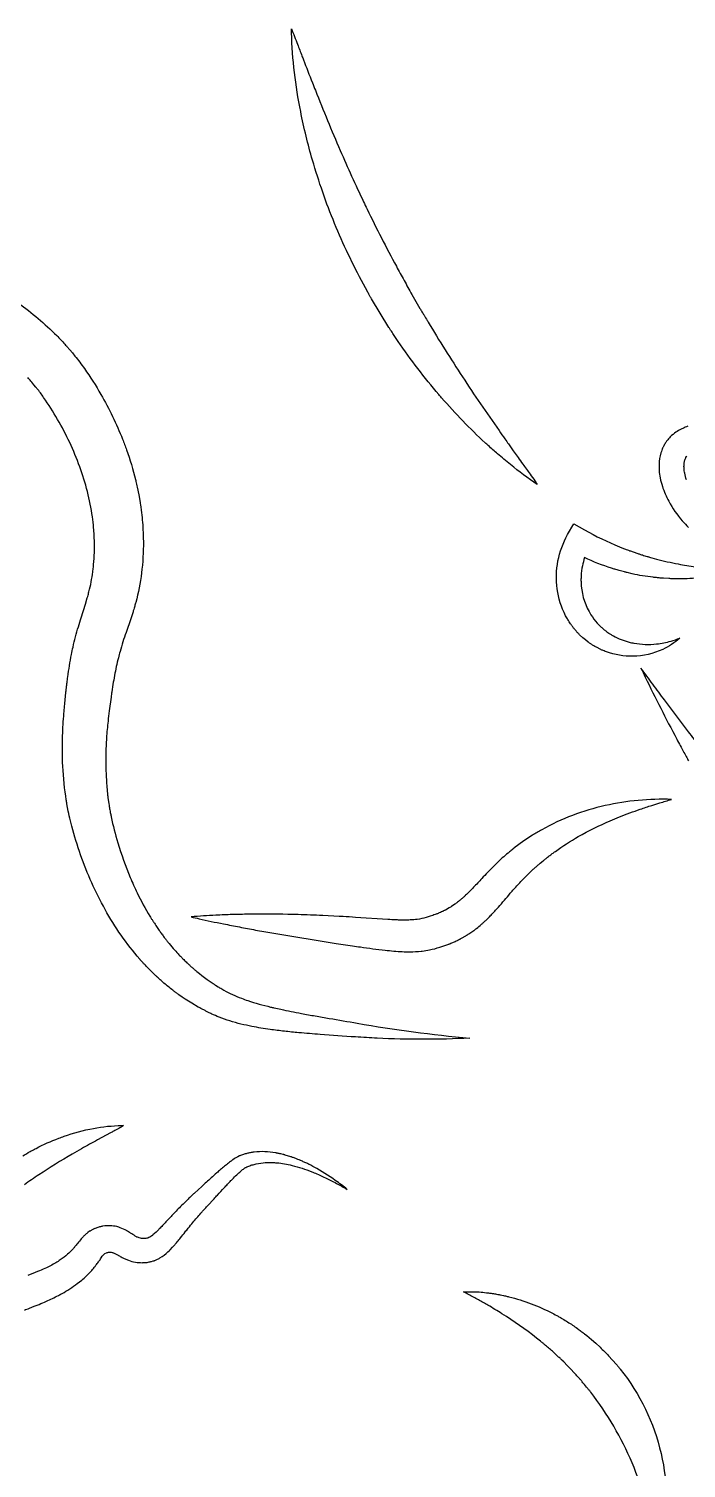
# Model space of a CAD drawing. Header units: millimetres. Extents: x 4236 to 5436, y 1579 to 2339.
# Drawn here: x 4890.6 to 4934.1, y 1707 to 1802.2 of the extents above; entities that cross this region are included whole.
import ezdxf

# ---------------------------------------------------------------- set-up
doc = ezdxf.new("R2010")
doc.units = ezdxf.units.MM
doc.layers.add('Default', color=70, linetype='Continuous')

msp = doc.modelspace()

# ---------------------------------------------------------------- linework, layer by layer
at = {"layer": 'Default'}
for points in [[(4913.07, 1784.703, -0.001087), (4913.003, 1784.824), (4912.737, 1785.311, -0.025772), (4910.834, 1789.318, -0.027222), (4909.373, 1793.5, -0.020697), (4908.589, 1796.722, -0.042113), (4907.984, 1801.922, -0.002511), (4907.978, 1802.198, -0.003519), (4908.182, 1801.685, -0.001829), (4908.381, 1801.174, 0.000702), (4908.674, 1800.408, 0.000813), (4908.773, 1800.154, 0.001652), (4909.362, 1798.634, 0.000396), (4909.56, 1798.131, 0.003407), (4910.367, 1796.132, 0.00494), (4911.204, 1794.157, 0.008507), (4912.749, 1790.755, 0.001427), (4912.98, 1790.275, 0.010996), (4914.919, 1786.489, 0.00331), (4915.171, 1786.021, 0.001968), (4915.428, 1785.556, 0.001251), (4915.948, 1784.628), (4916.481, 1783.708, 0.006101), (4916.614, 1783.477, 0.002699), (4916.751, 1783.249, -0.002759), (4916.957, 1782.907, -0.002477), (4917.024, 1782.793, 0.009991), (4919.293, 1779.177, 0.005443), (4920.484, 1777.393, 0.003761), (4921.712, 1775.622, 0.001031), (4922.101, 1775.068, 0.002518), (4922.337, 1774.737), (4922.651, 1774.294), (4922.969, 1773.852, 0.001433), (4923.286, 1773.408, -0.001126), (4923.765, 1772.741, -0.002634), (4924.082, 1772.291, -0.001716), (4924.239, 1772.064, -0.022851), (4922.467, 1773.377, -0.010287), (4921.619, 1774.083, -0.005341), (4921, 1774.632, -0.001383), (4920.796, 1774.818, -0.02753), (4917.914, 1777.794, -0.001595), (4917.733, 1778.003, -0.027294), (4915.042, 1781.522), (4914.732, 1781.981, -0.004748), (4914.54, 1782.27, -0.003897), (4914.428, 1782.445), (4913.837, 1783.384), (4913.275, 1784.341, -0.004878), (4913.171, 1784.521, -0.00316)], [(4919.079, 1741.967, 0.003875), (4919.131, 1741.996, -0.001267), (4919.235, 1742.054), (4919.511, 1742.209, 0.017823), (4919.58, 1742.248, 0.007967), (4919.63, 1742.281, 0.003839), (4919.679, 1742.314, -0.00131), (4919.728, 1742.347, -0.005949), (4919.778, 1742.38), (4920.04, 1742.558, 0.007496), (4920.226, 1742.702, 0.003013), (4920.529, 1742.948, -0.001001), (4920.585, 1742.999, -0.000315), (4920.755, 1743.154, 0.002373), (4920.839, 1743.231, 0.007491), (4920.975, 1743.362, 0.005706), (4921.182, 1743.574, 0.01017), (4921.666, 1744.103, 0.004694), (4922.459, 1745.025, -0.002004), (4922.63, 1745.221, -0.008056), (4923.148, 1745.792, -0.016338), (4923.863, 1746.509, -0.004053), (4923.909, 1746.553, -0.006855), (4924.05, 1746.679, 0.00157), (4924.193, 1746.804, 0.002144), (4924.264, 1746.867, 0.001101), (4924.335, 1746.93, -0.00277), (4924.383, 1746.972, -0.005396), (4924.431, 1747.013), (4924.63, 1747.172, 0.001319), (4924.679, 1747.212, 0.00122), (4924.827, 1747.333, -0.002827), (4924.926, 1747.414, -0.005549), (4925.026, 1747.493, -0.000544), (4925.128, 1747.57, -0.001617), (4925.23, 1747.646, -0.003226), (4925.334, 1747.722, -0.004834), (4925.438, 1747.796, -0.025931), (4926.955, 1748.771, -0.028385), (4929.065, 1749.818, -0.007127), (4929.677, 1750.072, -0.011436), (4931.055, 1750.583, -0.00635), (4931.824, 1750.835, -0.002164), (4932.342, 1750.995, -0.000182), (4933.126, 1751.232, 0.063732), (4928.741, 1750.824, 0.072983), (4924.535, 1749.225, 0.013464), (4923.92, 1748.86, 0.025142), (4922.63, 1747.948, 0.00614), (4922.405, 1747.767, 0.017431), (4921.652, 1747.1, 0.011796), (4920.952, 1746.4, 0.00332), (4920.573, 1746, -0.003002), (4920.028, 1745.419, -0.005417), (4919.763, 1745.145, -0.008528), (4919.499, 1744.888, -0.006338), (4919.366, 1744.768, -0.000846), (4919.234, 1744.651, 0.00317), (4919.101, 1744.537, 0.00174), (4918.966, 1744.432, -0.002762), (4918.875, 1744.363, -0.005757), (4918.784, 1744.295), (4918.563, 1744.148, -0.002084), (4918.505, 1744.108, -0.024581), (4918.409, 1744.051), (4918.164, 1743.916, -0.003645), (4918.103, 1743.882, -0.021193), (4917.988, 1743.828, 0.003577), (4917.911, 1743.793, -0.00171), (4917.756, 1743.723, -0.004934), (4917.678, 1743.688, -0.007662), (4917.598, 1743.655, 0.000469), (4917.489, 1743.617, 0.001451), (4917.324, 1743.558, 0.002793), (4917.161, 1743.499, -0.012904), (4916.886, 1743.417, -0.032478), (4916.298, 1743.297, -0.006998), (4916.19, 1743.283, -0.011563), (4915.967, 1743.264, -0.010085), (4915.677, 1743.251, -0.005937), (4915.376, 1743.248, -0.002118), (4915.126, 1743.253, -0.003064), (4914.999, 1743.256, -0.004909), (4914.871, 1743.262, -0.004932), (4914.351, 1743.288), (4912.212, 1743.428, 0.000859), (4911.401, 1743.48, 0.001739), (4911.131, 1743.495), (4910.046, 1743.55, 0.004145), (4908.418, 1743.609, 0.008501), (4905.7, 1743.641, 0.003363), (4904.611, 1743.627, 0.004858), (4903.522, 1743.595, 0.00229), (4902.977, 1743.572, 0.004896), (4902.16, 1743.526, 0.006516), (4901.342, 1743.462, 0.003596), (4901.875, 1743.338, 0.003846), (4902.675, 1743.164, 0.002076), (4903.475, 1743.001, 0.002745), (4904.542, 1742.793, 0.001269), (4905.609, 1742.594, 0.001783), (4906.676, 1742.405, 0.003647), (4909.877, 1741.874), (4910.944, 1741.707), (4912.014, 1741.549, 0.001265), (4912.55, 1741.47, 0.003285), (4913.359, 1741.359, 0.005252), (4914.18, 1741.259, 0.015129), (4915.314, 1741.163, 0.014241), (4915.841, 1741.153, 0.024114), (4916.551, 1741.192, 0.003752), (4916.632, 1741.201, 0.020215), (4917.111, 1741.279, 0.023628), (4917.798, 1741.454), (4918.38, 1741.657, 0.004603), (4918.452, 1741.686, 0.006402), (4918.596, 1741.747, 0.003274), (4918.811, 1741.843, -0.002572), (4918.955, 1741.907, 0.018071), (4919.026, 1741.94, 0.008281)]]:
    msp.add_lwpolyline(points, format="xyb", close=True, dxfattribs=at)
for points in [[(4889.904, 1784.063, -0.043654), (4892.451, 1781.907, -0.011142), (4892.983, 1781.343, -0.008859), (4893.092, 1781.224, -0.002948), (4893.155, 1781.15, -0.00104), (4893.239, 1781.052, 0.00211), (4893.324, 1780.954), (4893.492, 1780.757), (4893.653, 1780.555, -0.016979), (4894.281, 1779.728, -0.023237), (4895.374, 1778.015, -0.035582), (4896.805, 1775.056, -0.00894), (4897.073, 1774.342, -0.024654), (4897.66, 1772.385, 0.00215), (4897.69, 1772.26, -0.001768), (4897.735, 1772.073, -0.006748), (4897.776, 1771.885), (4897.88, 1771.381), (4897.967, 1770.872, -0.008002), (4897.992, 1770.713, -0.002452), (4898.005, 1770.617, 0.000924), (4898.031, 1770.425, 0.001344), (4898.039, 1770.361, -0.017305), (4898.158, 1769.071, -0.012499), (4898.182, 1768.291, -0.03111), (4898.061, 1766.209, -0.034326), (4897.681, 1764.263, -0.002517), (4897.646, 1764.137, -0.005117), (4897.611, 1764.011, -0.002799), (4897.574, 1763.887, 0.000673), (4897.518, 1763.702, 0.001039), (4897.499, 1763.64), (4897.343, 1763.163), (4897.035, 1762.273, 0.014526), (4896.64, 1761.015, 0.005904), (4896.529, 1760.597, 0.014518), (4896.274, 1759.425, 0.005187), (4896.168, 1758.828, 0.003159), (4896.151, 1758.718, 0.001179), (4896.127, 1758.553, -0.001908), (4896.11, 1758.442, -0.001331), (4896.094, 1758.332, 0.000796), (4896.07, 1758.167, 0.002095), (4896.046, 1757.998), (4895.924, 1757.083, 0.004235), (4895.844, 1756.408, 0.009938), (4895.743, 1755.296, 0.040491), (4895.767, 1752.009, 0.002839), (4895.788, 1751.792, -0.002244), (4895.8, 1751.684, 0.001256), (4895.817, 1751.522, 0.005883), (4895.837, 1751.36), (4895.897, 1750.929, 0.006737), (4895.949, 1750.614, 0.00542), (4896.009, 1750.294, 0.002884), (4896.054, 1750.079, 0.02019), (4896.493, 1748.364, 0.026065), (4897.316, 1746.063, 0.013629), (4897.772, 1745.053, 0.025716), (4898.619, 1743.503, 0.001283), (4898.705, 1743.362, 0.006605), (4898.807, 1743.199, 0.004343), (4898.853, 1743.131, -0.001479), (4898.913, 1743.039, 0.000759), (4899.003, 1742.9, 0.002243), (4899.094, 1742.763, 0.000662), (4899.283, 1742.493, 0.004488), (4899.443, 1742.271, 0.008187), (4899.609, 1742.053, 0.001029), (4899.675, 1741.965, 0.008118), (4899.81, 1741.793, 0.006473), (4899.88, 1741.709), (4900.16, 1741.372, 0.003434), (4900.49, 1741.008, 0.008678), (4900.678, 1740.81, 0.00524), (4900.755, 1740.734, 0.011566), (4900.948, 1740.54, 0.004177), (4901.066, 1740.428, 0.002159), (4901.226, 1740.28, -0.001562), (4901.387, 1740.132, 0.005287), (4901.469, 1740.06, 0.002423), (4901.552, 1739.99, -0.002106), (4901.719, 1739.85), (4901.886, 1739.709), (4902.059, 1739.577), (4902.406, 1739.314), (4902.79, 1739.054, -0.001587), (4902.857, 1739.007, 0.005888), (4902.948, 1738.947), (4903.135, 1738.835, -0.002121), (4903.229, 1738.779, 0.001073), (4903.369, 1738.694, 0.005107), (4903.51, 1738.612, 0.020588), (4904.077, 1738.324, 0.016445), (4904.674, 1738.076, 0.009031), (4905.087, 1737.927, 0.013497), (4905.833, 1737.698, 0.009534), (4906.602, 1737.499, 0.002024), (4906.824, 1737.447, 0.003528), (4907.274, 1737.348, 0.003506), (4907.954, 1737.21, 0.001257), (4908.638, 1737.076, 0.002427), (4909.558, 1736.909, 0.001328), (4910.481, 1736.748, -0.000602), (4912.334, 1736.431, 0.020092), (4919.775, 1735.444, -0.025278), (4913.642, 1735.438, -0.005205), (4912.226, 1735.52, -0.00338), (4909.876, 1735.684, -0.002768), (4908.461, 1735.801, -0.003695), (4907.514, 1735.897, -0.007314), (4906.562, 1736.015, -0.013771), (4905.363, 1736.215, -0.010421), (4904.638, 1736.374, -0.035107), (4903.188, 1736.834, -0.013079), (4902.712, 1737.038, -0.004249), (4902.598, 1737.093, -0.002238), (4902.486, 1737.149, 0.000493), (4902.317, 1737.234, 0.000807), (4902.261, 1737.262), (4902.036, 1737.376, -0.008441), (4901.925, 1737.436, 0.001144), (4901.816, 1737.499), (4901.378, 1737.75), (4900.954, 1738.022), (4900.743, 1738.16), (4900.538, 1738.307, 0.001747), (4900.436, 1738.381, -0.00249), (4900.282, 1738.492, -0.00761), (4900.131, 1738.605, -0.000454), (4899.836, 1738.842, -0.007267), (4899.545, 1739.083, -0.00834), (4899.356, 1739.25, -0.010601), (4899.122, 1739.46, -0.003888), (4898.984, 1739.589, -0.002133), (4898.804, 1739.764, 0.001197), (4898.623, 1739.94, -0.003308), (4898.492, 1740.076, -0.000871), (4898.363, 1740.212, 0.000322), (4898.276, 1740.304, -0.008584), (4898.147, 1740.441, -0.003646), (4898.063, 1740.534, -0.001967), (4897.981, 1740.629, -0.000563), (4897.94, 1740.676, -0.030434), (4896.707, 1742.253, -0.025563), (4895.654, 1743.945, -0.042868), (4894.03, 1747.56, -0.019975), (4893.448, 1749.46, -0.00438), (4893.356, 1749.825, -0.01013), (4893.218, 1750.449), (4893.125, 1750.946, -0.004427), (4893.103, 1751.07, -0.00227), (4893.084, 1751.195, 0.000591), (4893.055, 1751.382, 0.000862), (4893.045, 1751.444, -0.027566), (4892.841, 1753.698, -0.017871), (4892.84, 1755.444, -0.006447), (4892.874, 1756.184, -0.005207), (4892.926, 1756.918, -0.002745), (4892.967, 1757.402, -0.004092), (4893.061, 1758.355, -0.002579), (4893.074, 1758.474, -0.001301), (4893.088, 1758.596, 0.000856), (4893.118, 1758.842, 0.001638), (4893.133, 1758.964, -0.001222), (4893.155, 1759.148, -0.00465), (4893.179, 1759.333, -0.013758), (4893.428, 1760.814, -0.005732), (4893.532, 1761.309, -0.015391), (4893.882, 1762.655, -0.00559), (4894.062, 1763.245), (4894.344, 1764.139), (4894.47, 1764.559, -0.002873), (4894.499, 1764.661, 0.001503), (4894.542, 1764.814, 0.006232), (4894.582, 1764.965, 0.030526), (4894.837, 1766.272, 0.006313), (4894.875, 1766.581, 0.027105), (4894.946, 1768.145, 0.00164), (4894.945, 1768.25, 0.018729), (4894.891, 1769.193, 0.011515), (4894.807, 1769.926, 0.028443), (4894.478, 1771.592, 0.024433), (4893.972, 1773.229, 0.044299), (4892.509, 1776.365, 0.022313), (4891.584, 1777.822, 0.015735), (4891.144, 1778.41, 0.001966), (4891.078, 1778.493), (4890.947, 1778.658), (4890.81, 1778.819, -0.002984), (4890.741, 1778.899, 0.003244), (4890.638, 1779.02, 0.008729), (4890.532, 1779.138, 0.035857)], [(4934.212, 1775.909, 0.020001), (4933.862, 1775.767, 0.007996), (4933.759, 1775.718, 0.032526), (4933.417, 1775.519, 0.050993), (4933.041, 1775.207, 0.03954), (4932.823, 1774.954, 0.015854), (4932.71, 1774.79, 0.01998), (4932.584, 1774.563, -0.003404), (4932.557, 1774.505, 0.002389), (4932.512, 1774.403, 0.008735), (4932.483, 1774.33, 0.01688), (4932.423, 1774.152, 0.063657), (4932.297, 1773.382, 0.027622), (4932.304, 1772.984, 0.029858), (4932.37, 1772.495, 0.029121), (4932.516, 1771.932, 0.045031), (4932.937, 1770.951, 0.055819), (4933.837, 1769.646, 0.020944), (4934.246, 1769.213, 0.039684)], [(4934.112, 1772.372, -0.034999), (4933.993, 1772.811, -0.031861), (4933.953, 1773.105, -0.035936), (4933.953, 1773.378, -0.033171), (4933.979, 1773.572, -0.040268), (4934.042, 1773.778, 0.017066), (4934.078, 1773.853, -0.001546), (4934.142, 1773.957, -0.033017)], [(4934.682, 1765.862, -0.026344), (4933.295, 1765.823, 0.001694), (4933.208, 1765.826, -0.001257), (4933.077, 1765.829, -0.004815), (4932.947, 1765.834), (4932.599, 1765.854, -0.008182), (4932.381, 1765.871, -0.002495), (4932.251, 1765.884, 0.001048), (4931.99, 1765.911, 0.001419), (4931.903, 1765.919, -0.022637), (4930.52, 1766.153), (4930.178, 1766.232, -0.003355), (4930.092, 1766.253, -0.001772), (4930.007, 1766.276, 0.000508), (4929.838, 1766.322, -0.001038), (4929.667, 1766.367, -0.007015), (4929.371, 1766.451, -0.008515), (4929.161, 1766.518, -0.03174), (4927.374, 1767.222, 0.027453), (4927.226, 1766.682), (4927.191, 1766.517), (4927.171, 1766.35), (4927.15, 1766.183, 0.021628), (4927.144, 1766.11, 0.004237), (4927.142, 1766.015, 0.020158), (4927.133, 1765.72, 0.015724), (4927.146, 1765.426, 0.003666), (4927.153, 1765.342, 0.11778), (4927.794, 1763.438, 0.042684), (4928.204, 1762.897), (4928.259, 1762.831), (4928.32, 1762.772), (4928.442, 1762.653, 0.022322), (4928.504, 1762.593, 0.010521), (4928.552, 1762.55, 0.00481), (4928.602, 1762.51, -0.001519), (4928.652, 1762.469, -0.005919), (4928.702, 1762.428, -0.002677), (4928.768, 1762.372), (4928.839, 1762.323), (4928.981, 1762.222, 0.009516), (4929.036, 1762.186, 0.006153), (4929.129, 1762.13, -0.002159), (4929.224, 1762.074, -0.004606), (4929.28, 1762.04, 0.063507), (4930.32, 1761.633, 0.016209), (4930.632, 1761.564, 0.073388), (4932.131, 1761.511, 0.043061), (4933.09, 1761.701, 0.023577), (4933.663, 1761.896, -0.076685), (4932.544, 1761.154, -0.10484), (4930.567, 1760.702, -0.090678), (4928.817, 1760.989, 0.001246), (4928.66, 1761.053, -0.003359), (4928.554, 1761.096, -0.00539), (4928.476, 1761.129, -0.007688), (4928.398, 1761.165), (4928.194, 1761.268), (4928.043, 1761.349, 0.001434), (4927.945, 1761.41, -0.00075), (4927.848, 1761.471, -0.004698), (4927.775, 1761.517, -0.008433), (4927.704, 1761.566, -0.017063), (4927.612, 1761.635), (4927.428, 1761.776), (4927.337, 1761.847), (4927.252, 1761.925), (4927.039, 1762.122, -0.008445), (4926.919, 1762.247, 0.001438), (4926.804, 1762.378, -0.003831), (4926.728, 1762.466, -0.006177), (4926.672, 1762.533, -0.00884), (4926.619, 1762.601, 0.002083), (4926.551, 1762.695, -0.003051), (4926.448, 1762.837, -0.007366), (4926.35, 1762.981, -0.001441), (4926.261, 1763.13, -0.00242), (4926.202, 1763.231, -0.005666), (4926.116, 1763.383, -0.085913), (4925.56, 1765.149, -0.16384), (4926.251, 1768.743), (4926.657, 1769.462), (4927.365, 1769.06, 0.032938), (4929.675, 1767.941, 0.002024), (4929.899, 1767.852, 0.003545), (4930.125, 1767.766, 0.003262), (4930.276, 1767.71, -0.001634), (4930.352, 1767.682, 0.000999), (4930.465, 1767.64, 0.002677), (4930.579, 1767.599), (4930.886, 1767.498, 0.009268), (4931.078, 1767.433, 0.003137), (4931.193, 1767.396, 0.001213), (4931.348, 1767.349, -0.00202), (4931.503, 1767.301, 0.008834), (4931.6, 1767.272, 0.003056), (4931.659, 1767.256, 0.002641), (4931.816, 1767.214), (4932.129, 1767.125, 0.014146), (4933.564, 1766.802, 0.013969), (4934.704, 1766.613, 0.011907)], [(4935.027, 1754.669, 0.000534), (4934.238, 1755.711), (4932.667, 1757.807, -0.002405), (4931.882, 1758.858, 0.000871), (4931.1, 1759.912, 0.001598), (4931.384, 1759.32, 0.009955), (4933.47, 1755.222, 0.002729), (4933.701, 1754.787, 0.001351), (4934.093, 1754.065, 0.001527), (4934.25, 1753.776, 0.00139)], [(4890.203, 1727.654, -0.003061), (4890.696, 1727.939, -0.008095), (4890.973, 1728.092, -0.004887), (4891.085, 1728.15, -0.028423), (4892.581, 1728.823, -0.007263), (4892.936, 1728.953, -0.036998), (4894.878, 1729.476, -0.045895), (4896.752, 1729.658, -0.003418), (4896.878, 1729.657, -0.005299), (4896.55, 1729.471, -0.002942), (4896.223, 1729.292, -0.000869), (4896.006, 1729.175), (4895.148, 1728.709, 0.003356), (4894.098, 1728.126, 0.003174), (4893.478, 1727.771, 0.013416), (4891.276, 1726.406, 0.007937), (4890.31, 1725.745)], [(4890.308, 1717.456, 0.009727), (4890.652, 1717.581), (4890.967, 1717.706), (4891.284, 1717.834, 0.007245), (4891.765, 1718.041, 0.016196), (4892.564, 1718.427, 0.00654), (4892.801, 1718.555, 0.032855), (4893.814, 1719.205), (4894.114, 1719.443, 0.005169), (4894.403, 1719.701, 0.012477), (4894.708, 1720.016, 0.017151), (4894.927, 1720.273, 0.007977), (4895.045, 1720.422, 0.007597), (4895.207, 1720.64, 0.001602), (4895.351, 1720.841), (4895.396, 1720.904, -0.207113), (4895.75, 1721.253, 0.003826), (4895.821, 1721.275, 0.028315), (4895.913, 1721.292, 0.022201), (4895.975, 1721.296, -0.039779), (4896.123, 1721.275, -0.02319), (4896.194, 1721.251, -0.017598), (4896.291, 1721.208, -0.008918), (4896.376, 1721.164, -0.00665), (4896.472, 1721.112, -0.000726), (4896.542, 1721.073, 0.001694), (4896.656, 1721.008, 0.005804), (4896.782, 1720.94, 0.012731), (4896.968, 1720.847, 0.017794), (4897.203, 1720.749, 0.092368), (4898.119, 1720.592, 0.000724), (4898.178, 1720.594, 0.001796), (4898.236, 1720.597, 0.003399), (4898.295, 1720.6, 0.004981), (4898.354, 1720.604, 0.007697), (4898.636, 1720.65, 0.007689), (4898.711, 1720.67), (4898.831, 1720.705, -0.004036), (4898.891, 1720.723, 0.011377), (4898.949, 1720.743), (4899.064, 1720.793, 0.025828), (4899.282, 1720.903, 0.061268), (4899.811, 1721.3), (4899.886, 1721.369), (4899.953, 1721.438), (4900.114, 1721.609, 0.00015), (4900.204, 1721.71, 0.003199), (4900.263, 1721.778, 0.005812), (4900.319, 1721.844, 0.001727), (4900.429, 1721.977, 0.002601), (4900.641, 1722.239, 0.000736), (4900.948, 1722.625, -0.002073), (4901.152, 1722.878, -0.003252), (4901.46, 1723.251, -0.007435), (4901.985, 1723.862, -0.002792), (4902.145, 1724.042, -0.000424), (4902.307, 1724.221, 0.001518), (4902.415, 1724.341), (4902.861, 1724.824, -0.000454), (4903.084, 1725.066, -0.001653), (4903.531, 1725.545, -0.001395), (4903.754, 1725.782, -0.001435), (4903.978, 1726.016, -0.002571), (4904.147, 1726.189, -0.008926), (4904.427, 1726.466, -0.011911), (4904.693, 1726.705, -0.02188), (4904.906, 1726.86, -0.015454), (4904.967, 1726.891, -0.011426), (4905.096, 1726.951, -0.017367), (4905.229, 1727.006, -0.013575), (4905.366, 1727.053, -0.0097), (4905.506, 1727.093, -0.005958), (4905.648, 1727.13, -0.071821), (4906.856, 1727.212, -0.006402), (4907.012, 1727.199, -0.035695), (4908.022, 1727.023, -0.034313), (4909.325, 1726.601, -0.003475), (4909.477, 1726.541, -0.014994), (4910.222, 1726.21, -0.010557), (4910.953, 1725.839, -0.006227), (4911.674, 1725.441, 0.01361), (4910.88, 1726.034, 0.027415), (4909.473, 1726.917, -0.002986), (4909.325, 1726.996, 0.002351), (4909.177, 1727.075, 0.003353), (4909.103, 1727.113, 0.007927), (4908.99, 1727.169, 0.011158), (4908.874, 1727.22, 0.001468), (4908.644, 1727.324, 0.002288), (4908.567, 1727.358, 0.007503), (4908.411, 1727.424, 0.011361), (4908.213, 1727.498, -0.000795), (4908.094, 1727.543, 0.00273), (4908.014, 1727.573, 0.005167), (4907.934, 1727.601), (4907.565, 1727.712, 0.002745), (4907.503, 1727.731, 0.008918), (4907.441, 1727.748), (4907.273, 1727.785, -0.004573), (4907.209, 1727.799, -0.001208), (4907.104, 1727.823, 0.00778), (4906.998, 1727.845, 0.011534), (4906.933, 1727.855, 0.072273), (4905.518, 1727.905, 0.003071), (4905.428, 1727.892, 0.011318), (4905.202, 1727.852, 0.016252), (4904.978, 1727.8, 0.016469), (4904.744, 1727.729, 0.002097), (4904.613, 1727.68, 0.013458), (4904.535, 1727.649), (4904.431, 1727.601, 0.03187), (4904.098, 1727.395, 0.007308), (4903.952, 1727.289, 0.010206), (4903.678, 1727.074, 0.002227), (4903.546, 1726.966, 0.005096), (4903.288, 1726.747, 0.002974), (4903.036, 1726.527, 0.001806), (4902.664, 1726.194, 0.001295), (4902.052, 1725.639), (4901.565, 1725.194, -0.000743), (4901.504, 1725.136, -0.000311), (4901.319, 1724.964, 0.002348), (4901.196, 1724.849, 0.004425), (4901.075, 1724.732, 0.004565), (4900.716, 1724.377, 0.005646), (4900.131, 1723.774, 0.000971), (4900.016, 1723.652, 0.001151), (4899.677, 1723.288, -0.001647), (4899.455, 1723.051, -0.003644), (4899.236, 1722.822, -0.006271), (4899.155, 1722.74, -0.000632), (4899.075, 1722.662, 0.003716), (4899.022, 1722.609), (4898.819, 1722.43, -0.018005), (4898.734, 1722.364, -0.031976), (4898.611, 1722.285, -0.044843), (4898.47, 1722.222, -0.049321), (4898.202, 1722.18, 0.00625), (4898.131, 1722.183, -0.015434), (4898.064, 1722.191, -0.046399), (4897.909, 1722.227, -0.02951), (4897.793, 1722.273, -0.01459), (4897.725, 1722.308, -0.01002), (4897.65, 1722.35, -0.006148), (4897.568, 1722.401, -0.003215), (4897.477, 1722.459, -0.001118), (4897.341, 1722.548, 0.002554), (4897.266, 1722.596, 0.008189), (4897.14, 1722.673, 0.01463), (4896.975, 1722.765, 0.045529), (4896.549, 1722.939, 0.016668), (4896.421, 1722.974, 0.047799), (4895.988, 1723.033, 0.054442), (4895.506, 1723.002, 0.014794), (4895.444, 1722.991, 0.005167), (4895.234, 1722.942, 0.018925), (4895.115, 1722.905, 0.001352), (4895.002, 1722.862, -0.003604), (4894.938, 1722.836, 0.011212), (4894.875, 1722.808), (4894.75, 1722.74, 0.003485), (4894.688, 1722.705, 0.009365), (4894.628, 1722.668), (4894.516, 1722.587, -0.002544), (4894.461, 1722.545, 0.009992), (4894.409, 1722.503), (4894.281, 1722.386, 0.008593), (4894.226, 1722.332), (4894.15, 1722.25), (4894.076, 1722.169), (4894.013, 1722.093), (4893.95, 1722.018), (4893.896, 1721.95, -0.001184), (4893.79, 1721.819, -0.002969), (4893.693, 1721.698, -0.004336), (4893.623, 1721.614, -0.011095), (4893.506, 1721.483, -0.027456), (4893.17, 1721.151, -0.031854), (4892.685, 1720.776, -0.012955), (4892.386, 1720.587, -0.025657), (4891.673, 1720.213, -0.011755), (4891.189, 1720, -0.01103), (4890.541, 1719.752)], [(4931.559, 1704.39, 0.026569), (4930.642, 1707.038, 0.064624), (4927.989, 1711.753), (4927.784, 1712.02, 0.001527), (4927.733, 1712.086, 0.009943), (4927.614, 1712.234, 0.005048), (4927.573, 1712.282, -0.000735), (4927.303, 1712.605, -0.002291), (4927.142, 1712.8, 0.012824), (4927.089, 1712.866, 0.007966), (4927.005, 1712.96, 0.000612), (4926.919, 1713.052, -0.00482), (4926.692, 1713.301), (4926.465, 1713.552), (4926.226, 1713.791), (4925.988, 1714.031), (4925.869, 1714.153, 0.00458), (4925.807, 1714.211, -0.000872), (4925.745, 1714.268, -0.003983), (4925.557, 1714.44, -0.000934), (4925.371, 1714.615, 0.00117), (4925.247, 1714.731, -0.001307), (4924.987, 1714.953, -0.002129), (4924.728, 1715.177, 0.011424), (4924.664, 1715.234, 0.006721), (4924.597, 1715.288, 0.001967), (4924.53, 1715.341, -0.002786), (4924.463, 1715.394), (4924.194, 1715.61, 0.026814), (4921.902, 1717.218, 0.010778), (4920.979, 1717.774, 0.004763), (4920.344, 1718.131, 0.00253), (4919.693, 1718.485, 0.000769), (4919.362, 1718.663, -0.030935), (4920.402, 1718.653, -0.012608), (4920.873, 1718.608, -0.013285), (4921.155, 1718.573, -0.003814), (4921.249, 1718.559, 0.001332), (4921.343, 1718.544, -0.001172), (4921.484, 1718.522, -0.002625), (4921.625, 1718.498, -0.004115), (4921.718, 1718.48, -0.002365), (4921.811, 1718.461, -0.001489), (4921.997, 1718.422, -0.003195), (4922.137, 1718.392, -0.009297), (4922.369, 1718.337, -0.058137), (4925.239, 1717.251, -0.002887), (4925.624, 1717.045, -0.007659), (4925.835, 1716.926, -0.004637), (4925.918, 1716.877, -0.002134), (4926.249, 1716.672, -0.001245), (4926.578, 1716.464, -0.000882), (4926.895, 1716.237, -0.002277), (4927.132, 1716.066, -0.001028), (4927.251, 1715.979, -0.001232), (4927.31, 1715.936, -0.004756), (4927.368, 1715.892), (4927.519, 1715.768), (4927.819, 1715.517), (4928.119, 1715.264), (4928.402, 1714.994, -0.004357), (4928.683, 1714.721, 0.001387), (4928.753, 1714.652, -0.003964), (4928.84, 1714.566, -0.01056), (4928.957, 1714.441), (4929.479, 1713.855, -0.011425), (4929.559, 1713.763, -0.004504), (4929.606, 1713.706, -0.003123), (4929.667, 1713.63, -0.001027), (4929.728, 1713.553), (4929.97, 1713.245, -0.111988), (4932.514, 1707.59, -0.058079), (4932.769, 1704.534, -0.020576)]]:
    msp.add_lwpolyline(points, format="xyb", dxfattribs=at)

doc.saveas('drawing.dxf')
